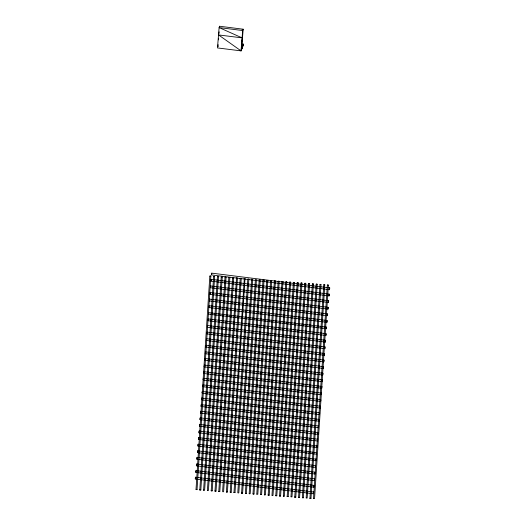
<?xml version="1.0" encoding="UTF-8"?>
<svg xmlns="http://www.w3.org/2000/svg" width="525" height="525" viewBox="0 0 525 525"><rect width="100%" height="100%" fill="white"/><g stroke="black" fill="none" stroke-linecap="round" stroke-linejoin="round"><path stroke-width="0.79" d="M204.757 360.117L204.934 358.49L322.895 373.262L322.803 374.673L322.744 375.04L204.763 360.281M206.863 333.736L207.04 332.108L325.001 346.881L324.909 348.292L324.831 348.672L206.883 333.887M208.615 312.644L326.576 327.101L326.465 328.683L208.451 314.114L208.615 312.329M241.671 46.075L241.552 49.547L241.047 49.147L241.579 49.212L243.502 44.153L241.874 43.949M241.776 42.945L241.881 39.815M197.564 450.824L197.4 452.609L315.361 467.381L315.532 465.596L197.564 450.824L197.446 451.638M316.582 452.721L198.621 437.633L198.542 438.008L198.45 439.418L316.418 454.191L316.49 453.817M209.659 299.65L209.665 299.138L327.633 313.911L327.541 315.315L327.462 315.696L209.501 300.923L209.672 299.184M314.993 472.703L315 472.192L197.039 457.419L196.967 457.793L196.875 459.204L314.836 473.977L314.934 473.392M317.625 439.733L317.632 439.215L199.671 424.443L199.598 424.817L199.507 426.228L317.467 441L317.632 439.215M196.009 489.595L209.836 276.071L210.4 275.953L210.853 276.143L197.026 489.674L196.107 489.523M199.808 489.923L213.636 276.36L214.2 276.242L214.653 276.432L200.826 489.963L199.808 489.923L200.826 489.963M203.608 490.173L217.429 276.649L218 276.531L218.452 276.728L204.625 490.252L203.608 490.212L203.91 490.061M207.408 490.501L221.228 276.938L221.799 276.819L222.246 277.016L208.425 490.54L207.592 490.363M211.201 490.75L225.028 277.226L225.593 277.115L226.045 277.305L212.218 490.829L211.207 490.796L212.218 490.829M215.001 491.039L228.828 277.515L229.392 277.403L229.845 277.594L216.018 491.118L215.001 491.039L216.018 491.118M218.8 491.374L232.627 277.804L233.192 277.692L233.645 277.882L219.817 491.407L218.8 491.374L219.817 491.407M236.992 277.981L237.438 278.171L223.617 491.695L223.046 491.813L222.6 491.623L236.519 278.02M226.4 491.951L240.22 278.388L240.791 278.27L241.238 278.46L227.41 491.991L226.4 491.951L227.41 491.991M244.998 278.67L231.21 492.279L230.646 492.391L230.193 492.201L244.322 278.558M233.993 492.489L247.82 278.965L248.837 279.044L235.01 492.568L233.993 492.489L235.01 492.568M251.613 279.254L252.637 279.333L238.809 492.857L238.238 492.968L237.792 492.778L251.646 279.215M241.592 493.106L255.412 279.543L256.43 279.622L242.609 493.146L241.592 493.106L242.609 493.146M260.177 280.731L246.402 493.434L245.838 493.553L245.385 493.356L259.16 280.652M264.029 280.16L250.202 493.723L249.637 493.841L249.185 493.644L263.012 280.12L263.918 280.081M267.829 280.488L254.002 494.012L253.437 494.13L252.984 493.94L266.812 280.409L267.829 280.488L267.002 280.317M256.784 494.268L270.605 280.698L271.176 280.586L271.622 280.777L257.801 494.307L256.974 494.13M260.577 494.517L274.404 280.993L274.975 280.875L275.422 281.065L261.594 494.596L260.577 494.517L261.594 494.596M264.383 494.845L278.204 281.282L278.768 281.164L279.221 281.361L265.394 494.885L264.383 494.845L264.81 494.688M268.177 495.095L282.004 281.571L282.568 281.452L283.021 281.649L269.194 495.173L268.177 495.095L269.194 495.173M271.976 495.423L285.803 281.859L286.368 281.741L286.821 281.938L272.993 495.462L272.167 495.285M275.776 495.718L289.597 282.148L290.168 282.037L290.614 282.227L276.793 495.751L275.776 495.718L276.793 495.751M279.569 495.961L293.396 282.437L293.967 282.325L294.413 282.516L280.586 496.04L279.569 495.961L280.586 496.04M283.369 496.296L297.196 282.726L297.76 282.614L298.213 282.804L284.386 496.328L283.369 496.296L283.802 496.132M287.168 496.545L300.996 283.014L301.56 282.903L302.013 283.093L288.186 496.617L287.168 496.545L288.186 496.617M290.968 496.873L304.789 283.31L305.36 283.192L305.806 283.382L291.985 496.913L291.158 496.735M294.761 497.123L308.588 283.598L309.159 283.48L309.606 283.677L295.785 497.201L294.761 497.123L295.785 497.201M298.567 497.451L312.388 283.887L312.952 283.769L313.405 283.966L299.578 497.49L298.567 497.451L298.994 497.293M302.361 497.7L316.188 284.176L316.752 284.058L317.205 284.255L303.378 497.779L302.361 497.7L303.378 497.779M306.16 498.035L319.988 284.465L320.552 284.353L321.005 284.543L307.178 498.067L306.351 497.89M309.96 498.277L323.781 284.753L324.352 284.642L324.798 284.832L310.977 498.356L309.96 498.277L310.977 498.356M313.537 498.592L327.364 285.029L327.928 284.911L328.381 285.108L314.554 498.632L313.727 498.455M218.144 44.658L217.993 46.594L218.032 46.259M218.531 39.854L218.656 38.253M219.037 33.456L219.168 31.854M219.483 27.851L219.614 26.25L243.173 29.203L241.552 49.547L243.502 44.153L243.475 44.487L241.047 50.872L217.488 47.926L219.109 27.582L219.614 26.25M242.668 30.535L219.109 27.582L242.084 37.872L218.525 34.919L241.047 50.872L242.668 30.535L243.173 29.203L242.025 29.728M209.626 300.11L209.514 300.91M202.709 385.685C203.05 383.197 202.44 388.329 202.781 385.849M200.077 418.661L200.196 417.848L318.157 432.62M200.15 418.819L200.032 419.633L200.202 417.9M197.525 451.795L197.4 452.609M328.637 301.691L328.525 302.492L210.551 287.733L210.643 286.322L210.722 285.948L328.683 300.72L328.525 302.492M328.558 301.534L328.683 300.72M326.005 334.668L325.9 335.468L207.926 320.709L208.018 319.298L208.09 318.924L326.051 333.69L325.9 335.468M325.933 334.504L326.051 333.69M323.302 367.48L323.42 366.667L323.256 368.452L205.295 353.686M323.374 367.644L323.269 368.445M320.67 400.457C321.011 397.97 320.401 403.102 320.742 400.614M314.357 479.601L314.475 478.787L314.311 480.572L196.35 465.8L196.442 464.389L196.514 464.015L314.475 478.787M314.429 479.758L314.324 480.559M207.493 326.721L207.408 327.292L325.362 342.077L325.434 341.696L325.526 340.285L207.565 325.513L207.395 327.305M319.134 419.803L319.036 421.162M209.048 307.138L208.989 307.506L326.937 322.291L327.009 321.91L327.101 320.506L209.14 305.734L208.976 307.519M208.523 313.733L208.464 314.101M206.463 338.914L206.338 340.443M205.931 345.509L205.813 347.038L323.781 361.863L323.945 360.071L323.781 361.863M205.406 352.104L205.288 353.633M319.686 413.037L319.574 414.619L202.42 399.952M318.636 426.228L318.511 427.757L200.557 413.037L200.648 411.626L200.721 411.252L318.688 426.024M318.111 432.823L317.986 434.352M315.453 465.97L315.532 465.596M315.44 467.007L315.361 467.381M329.707 287.91L211.739 273.138L211.667 273.512L211.575 274.923L329.536 289.695L329.707 287.91L329.536 289.695M211.588 274.91L211.752 273.19M211.096 281.124L211.247 279.353L329.208 294.125L329.116 295.529L329.044 295.91L211.083 281.137L211.247 279.353M210.184 292.55L210.026 294.328L327.987 309.1L328.066 308.72L328.158 307.315L210.197 292.543L210.039 294.315M321.556 379.759L204.409 365.085L204.33 365.466L204.238 366.87L322.199 381.642L322.37 379.857L322.199 381.642M204.251 366.863L204.415 365.137M201.784 398.114L201.607 399.847L201.777 398.062L319.738 412.834M319.213 419.429L201.252 404.657L201.173 405.038L201.082 406.442L319.043 421.214M201.095 406.435L201.252 404.657M200.57 413.031L200.721 411.252M199.52 426.221L199.671 424.443M317.113 445.968L199.146 431.038L199.073 431.412L198.982 432.823L316.969 447.517M198.995 432.817L199.152 431.091M198.463 439.412L198.621 437.633M316.063 459.158L198.096 444.229L198.017 444.603L197.925 446.014L315.919 460.707M197.938 446.007L198.096 444.229M196.888 459.191L197.039 457.419M196.363 465.787L196.521 464.067M195.976 470.617L195.825 472.395L313.786 487.167L313.858 486.787L313.95 485.382L195.989 470.61L195.832 472.382M313.425 491.977L195.464 477.205L195.385 477.579L195.293 478.99L313.261 493.762L313.425 491.977L313.261 493.762M195.307 478.977L195.464 477.205M328.158 307.315L327.987 309.1M327.633 313.911L327.475 315.683M325.526 340.285L325.362 342.077M325.001 346.881L324.844 348.659M324.306 355.267L324.476 353.476L324.306 355.267L206.345 340.495M322.895 373.262L322.744 375.04M320.112 408.017L320.263 406.238L320.099 408.023L202.952 393.356M317.107 445.81L316.942 447.595M316.582 452.406L316.418 454.191M315 472.192L314.836 473.977M313.95 485.382L313.786 487.167M241.047 50.872L241.579 49.212M210.853 276.143L209.836 276.071M214.653 276.432L213.636 276.399M218.452 276.728L217.429 276.649M222.213 277.056L221.235 276.977M226.045 277.305L225.028 277.266M229.812 277.633L228.828 277.515M233.612 277.922L232.627 277.85M237.438 278.171L236.421 278.092M241.238 278.46L240.22 278.427M245.037 278.749L244.02 278.677M260.229 279.91L259.212 279.832M264.029 280.199L263.012 280.16M271.596 280.816L270.611 280.744M275.422 281.065L274.404 280.993M279.221 281.361L278.204 281.321M283.021 281.649L282.004 281.571M286.788 281.978L285.803 281.899M290.614 282.227L289.603 282.188M298.18 282.844L297.196 282.772M302.013 283.093L300.996 283.014M305.78 283.421L304.795 283.349M309.606 283.677L308.588 283.598M313.405 283.966L312.388 283.927M317.205 284.255L316.188 284.176M320.972 284.583L319.988 284.504M324.798 284.832L323.781 284.753M328.348 285.141L327.364 285.068M230.193 492.201L231.21 492.279M245.385 493.356L246.402 493.434M249.185 493.644L249.618 493.526M252.984 493.94L254.002 494.012M210.551 287.733L210.728 286M329.208 294.125L329.057 295.897M327.101 320.506L326.937 322.291M326.576 327.101L326.425 328.873M321.674 388.238L321.845 386.452L321.674 388.238L204.527 373.57M316.057 459.001L315.886 460.786M294.381 282.555L293.396 282.437M196.58 489.477L197.026 489.674M241.848 44.284L243.475 44.487M206.509 338.704L324.476 353.476M205.984 345.299L323.945 360.071M205.459 351.894L323.42 366.667M204.691 371.785L321.031 386.354M204.166 378.381L320.506 392.949M204.002 380.166L320.335 394.734M203.641 384.976L319.974 399.545M203.477 386.761L319.81 401.33M203.116 391.571L320.263 406.238M200.032 419.633L317.993 434.405M202.132 392.936L202.302 391.466L202.132 392.936M203.188 379.746L203.352 378.276L203.188 379.746M203.713 373.15L203.884 371.68L203.713 373.15M321.149 394.518L321.313 393.048L321.149 394.518"/></g></svg>
